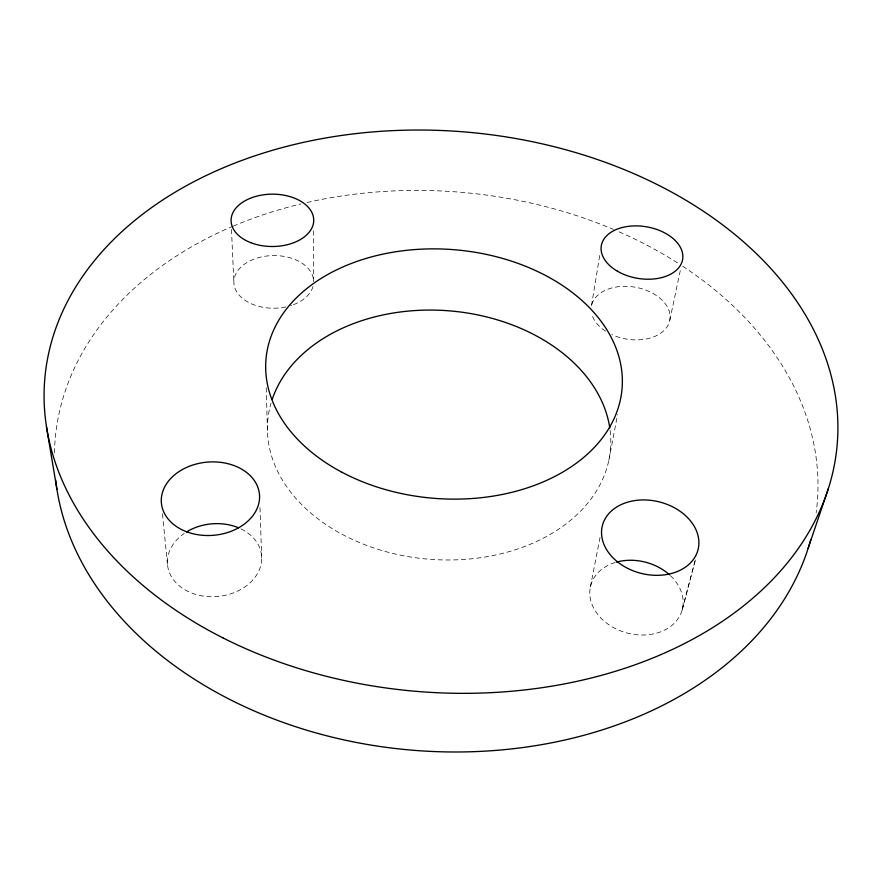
<?xml version="1.0" encoding="UTF-8"?>
<svg xmlns="http://www.w3.org/2000/svg" width="882" height="882" viewBox="0 0 882 882"><rect width="100%" height="100%" fill="white"/><g stroke="black" fill="none" stroke-linecap="round" stroke-linejoin="round"><path stroke-width="0.66" stroke-dasharray="4.41 3.31" d="M313.672 281.601L313.716 228.361M599.705 255.504L591.326 306.727A39.822 26.295 9.9 0 1 639.659 288.171A39.822 26.295 9.9 0 1 667.531 326.12A39.822 26.295 9.9 0 1 611.788 334.587M608.823 460.437L617.598 414.474M590.367 587.026L600.025 537.48M669.802 320.243L680.584 269.186M682.392 609.098L695.347 559.905M682.095 610.212L695.402 559.706M162.453 513.853L167.492 564.502M231.481 229.463L233.895 282.946M259.97 507.591L261.7 557.854M266.232 387.694L267.422 430.339M241.006 528.902A47.253 36.438 -5.7 0 1 250.984 581.899A47.253 36.438 -5.7 0 1 181.405 587.478A47.253 36.438 -5.7 0 1 184.184 533.467M670.518 575.726A47.319 36.592 14.8 0 1 665.193 629.803A47.319 36.592 14.8 0 1 597.169 613.663A47.319 36.592 14.8 0 1 614.963 562.54M605.537 331.158A39.822 26.295 9.9 0 1 591.613 313.397M610.135 430.493A171.968 124.594 4.6 0 1 429.115 559.221A171.968 124.594 4.6 0 1 271.006 403.206M682.657 266.188A382.369 280.013 4.6 0 1 816.159 512.806M54.441 452.874A382.369 280.013 4.6 0 1 232.109 226.608M233.223 226.134A382.369 280.013 4.6 0 1 300.916 203.929M306.991 202.507A382.369 280.013 4.6 0 1 613.376 229.386M619.087 231.834A382.369 280.013 4.6 0 1 679.625 264.203M312.989 286.54A39.899 26.317 -0.5 0 1 292.846 304.907M291.722 305.304A39.899 26.317 -0.5 0 1 290.586 305.668M285.845 306.914A39.899 26.317 -0.5 0 1 234.799 287.741A39.899 26.317 -0.5 0 1 268.778 255.802A39.899 26.317 -0.5 0 1 313.639 280.785"/><path stroke-width="1.32" d="M808.144 548.317L828.407 488.408M46.492 426.866L56.911 489.234M186.477 531.967A47.253 36.438 -5.7 0 1 238.559 527.8M616.253 562.165A47.319 36.592 14.8 0 1 669.504 574.788M272.174 399.469A171.968 124.594 4.6 0 1 449.985 310.905A171.968 124.594 4.6 0 1 609.782 427.902M810.756 539.464A382.369 280.013 4.6 0 1 414.672 750.384A382.369 280.013 4.6 0 1 55.687 480.084M342.172 472.366A178.649 124.715 4.6 0 0 621.733 391.806A178.649 124.715 4.6 0 0 368.147 257.831A178.649 124.715 4.6 0 0 342.172 472.366M617.665 561.977A49.326 36.879 13.9 0 0 697.849 550.401A49.326 36.879 13.9 0 0 635.139 500.524A49.326 36.879 13.9 0 0 617.665 561.977M187.679 532.155A49.238 36.724 -4.8 0 0 259.54 495.309A49.238 36.724 -4.8 0 0 184.051 468.651A49.238 36.724 -4.8 0 0 187.679 532.155M223.058 637.951A397.562 280.752 4.6 0 0 837.25 443.811A397.562 280.752 4.6 0 0 262.66 153.292A397.562 280.752 4.6 0 0 223.058 637.951M250.742 242.671A41.322 26.173 -0.2 0 0 313.716 220.985A41.322 26.173 -0.2 0 0 252.77 197.347A41.322 26.173 -0.2 0 0 250.742 242.671M617.4 271.204A41.245 26.151 9.5 0 0 682.569 259.771A41.245 26.151 9.5 0 0 625.944 226.718A41.245 26.151 9.5 0 0 617.4 271.204"/></g></svg>
